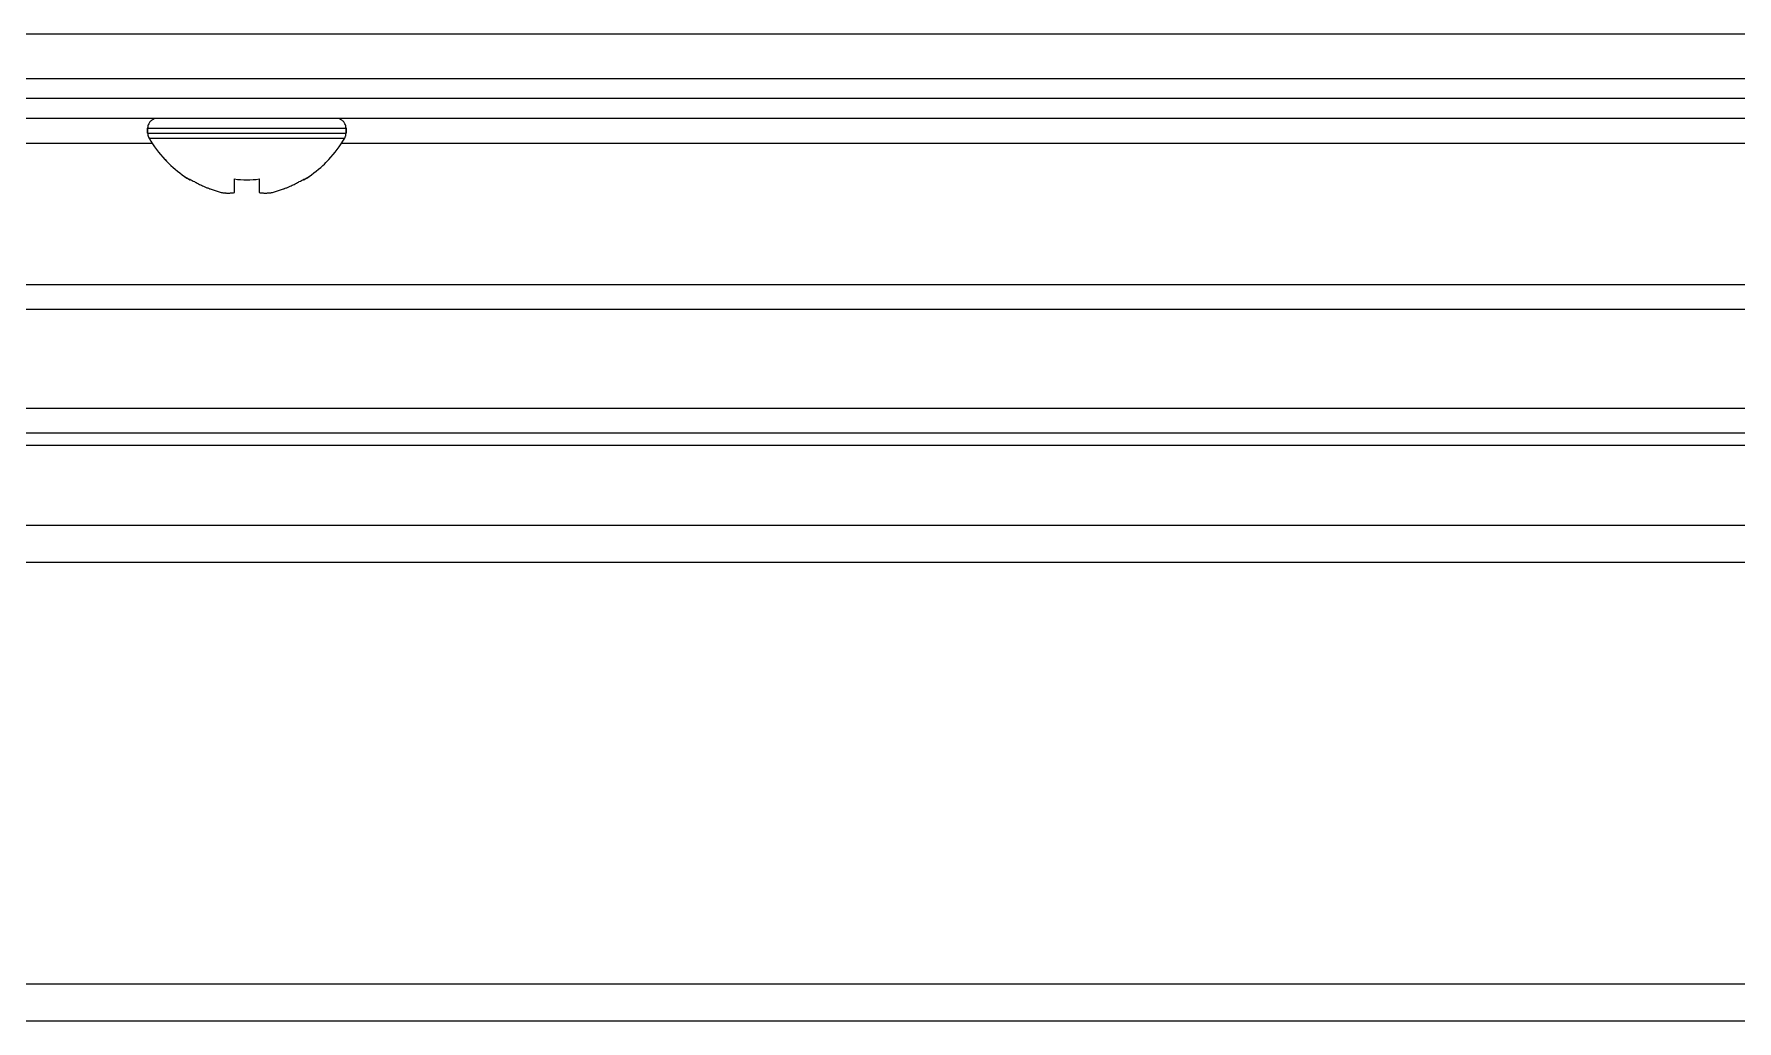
# Model space of a CAD drawing. Header units: millimetres. Extents: x -1584 to 3730, y -1918 to 2655.
# Drawn here: x 317 to 385.6, y -1828.6 to -1788.8 of the extents above; entities that cross this region are included whole.
import ezdxf

# ---------------------------------------------------------------- set-up
doc = ezdxf.new("R2010")
doc.units = ezdxf.units.MM
doc.header["$LTSCALE"] = 65.395
doc.layers.get('0').update_dxf_attribs({"linetype": 'CONTINUOUS'})
doc.layers.add('ASSI', color=7, linetype='CONTINUOUS')
doc.layers.add('GEOM', color=7, linetype='CONTINUOUS')

msp = doc.modelspace()

# ---------------------------------------------------------------- linework, layer by layer
at = {"linetype": 'Continuous'}
for p, q in [((323.259, -1794.637), (323.259, -1794.603)), ((325.059, -1795.154), (325.059, -1794.603)), ((326.059, -1794.603), (326.059, -1795.154)), ((327.859, -1794.603), (327.859, -1794.637)), ((117.868, -1808.558), (876.064, -1808.558)), ((117.868, -1808.558), (876.064, -1808.558)), ((117.959, -1810.058), (875.959, -1810.058)), ((117.959, -1827.058), (875.959, -1827.058)), ((117.959, -1828.558), (875.959, -1828.558))]:
    msp.add_line(p, q, dxfattribs=at)
for centre, radius, start, end in [((325.758, -1790.538), 4.8, 210.30118, 223.1766), ((325.36, -1790.538), 4.8, 316.8234, 329.69882), ((325.758, -1790.538), 4.8, 223.1766, 227.16542), ((325.758, -1790.538), 4.8, 227.16542, 238.37989), ((325.36, -1790.538), 4.8, 301.62011, 312.83458), ((325.36, -1790.538), 4.8, 312.83458, 316.8234), ((325.758, -1790.538), 4.8, 238.37989, 238.62729), ((325.745, -1790.551), 4.755, 238.46592, 241.0313), ((325.743, -1790.555), 4.75, 241.03163, 241.99262), ((325.742, -1790.557), 4.747, 241.99259, 243.31875), ((325.74, -1790.56), 4.744, 243.3188, 244.45978), ((325.739, -1790.564), 4.74, 244.45979, 245.42782), ((325.737, -1790.568), 4.735, 245.4278, 246.68253), ((325.734, -1790.573), 4.73, 246.68262, 247.45262), ((325.732, -1790.58), 4.723, 247.45244, 248.99746), ((325.729, -1790.587), 4.715, 248.99775, 249.4819), ((325.725, -1790.597), 4.704, 249.48126, 251.53441), ((325.559, -1790.838), 3.798, 262.43512, 277.56488), ((325.392, -1790.597), 4.704, 288.46559, 290.51874), ((325.388, -1790.587), 4.715, 290.5181, 291.00225), ((325.386, -1790.58), 4.723, 291.00254, 292.54756), ((325.383, -1790.573), 4.73, 292.54738, 293.31738), ((325.381, -1790.568), 4.735, 293.31747, 294.5722), ((325.379, -1790.564), 4.74, 294.57218, 295.5402), ((325.377, -1790.56), 4.744, 295.54022, 296.6812), ((325.376, -1790.557), 4.747, 296.68125, 298.00741), ((325.374, -1790.555), 4.75, 298.00738, 298.96837), ((325.372, -1790.551), 4.755, 298.9687, 301.53408), ((325.36, -1790.538), 4.8, 301.37271, 301.62011), ((325.719, -1790.616), 4.684, 251.53495, 252.62273), ((325.714, -1790.631), 4.669, 252.62279, 253.60512), ((325.705, -1790.661), 4.637, 253.60363, 255.68242), ((324.813, -1793.164), 2.006, 262.72591, 264.7415), ((324.811, -1793.185), 1.985, 264.74422, 265.39912), ((324.81, -1793.197), 1.973, 265.39843, 266.78331), ((324.809, -1793.209), 1.962, 266.78409, 267.62352), ((324.809, -1793.215), 1.955, 267.62337, 268.84548), ((324.809, -1793.219), 1.951, 268.84587, 269.80052), ((324.809, -1793.219), 1.951, 269.80058, 270.92582), ((324.809, -1793.217), 1.953, 270.92611, 271.99638), ((324.808, -1793.21), 1.96, 271.99641, 273.02279), ((324.808, -1793.2), 1.97, 273.0233, 274.28602), ((324.807, -1793.188), 1.982, 274.28565, 275.13722), ((324.805, -1793.165), 2.005, 275.14015, 277.27441), ((326.313, -1793.165), 2.005, 262.72561, 264.85983), ((326.31, -1793.188), 1.982, 264.86274, 265.71439), ((326.31, -1793.2), 1.97, 265.71404, 266.97664), ((326.309, -1793.211), 1.959, 266.97715, 268.00366), ((326.309, -1793.216), 1.954, 268.00369, 269.07382), ((326.309, -1793.22), 1.95, 269.07411, 270.19949), ((326.309, -1793.219), 1.951, 270.19954, 271.15407), ((326.309, -1793.215), 1.955, 271.15446, 272.37669), ((326.308, -1793.208), 1.962, 272.37652, 273.21587), ((326.308, -1793.198), 1.973, 273.21665, 274.6016), ((326.307, -1793.185), 1.985, 274.6009, 275.25576), ((326.305, -1793.164), 2.006, 275.2585, 277.27409), ((325.412, -1790.661), 4.637, 284.31758, 286.39637), ((325.403, -1790.631), 4.669, 286.39488, 287.37721), ((325.398, -1790.616), 4.684, 287.37727, 288.46505)]:
    msp.add_arc(centre, radius, start, end, dxfattribs=at)
at = {"layer": 'ASSI', "linetype": 'Continuous'}
for p, q in [((321.559, -1792.558), (321.559, -1792.758)), ((321.559, -1792.758), (321.559, -1792.558)), ((321.559, -1792.558), (329.559, -1792.558)), ((321.559, -1792.758), (329.559, -1792.758)), ((321.613, -1792.96), (329.504, -1792.96)), ((329.559, -1792.558), (329.559, -1792.758)), ((329.559, -1792.758), (329.559, -1792.558))]:
    msp.add_line(p, q, dxfattribs=at)
for centre, radius, start, end in [((321.959, -1792.558), 0.4, 124.92822, 145.07178), ((321.959, -1792.558), 0.4, 117.07806, 124.92822), ((321.959, -1792.558), 0.4, 90, 117.07806), ((329.159, -1792.558), 0.4, 62.92194, 90), ((329.159, -1792.558), 0.4, 55.07178, 62.92194), ((329.159, -1792.558), 0.4, 34.92822, 55.07178), ((321.959, -1792.558), 0.4, 152.92194, 180), ((321.959, -1792.758), 0.4, 180, 193.47593), ((321.959, -1792.758), 0.4, 180, 193.45845), ((321.959, -1792.758), 0.4, 193.45845, 196.84274), ((321.959, -1792.758), 0.4, 193.47593, 196.82525), ((321.959, -1792.758), 0.4, 196.82525, 210.30118), ((321.959, -1792.758), 0.4, 196.84274, 210.30118), ((321.959, -1792.558), 0.4, 145.07178, 152.92194), ((325.758, -1790.538), 4.8, 210.30118, 223.19273), ((325.36, -1790.538), 4.8, 316.80727, 329.69882), ((329.159, -1792.558), 0.4, 27.07806, 34.92822), ((329.159, -1792.758), 0.4, 329.69882, 343.17475), ((329.159, -1792.758), 0.4, 329.69882, 343.15726), ((329.159, -1792.558), 0.4, 0, 27.07806), ((329.159, -1792.758), 0.4, 343.15726, 346.54155), ((329.159, -1792.758), 0.4, 343.17475, 346.52407), ((329.159, -1792.758), 0.4, 346.52407, 360), ((329.159, -1792.758), 0.4, 346.54155, 360), ((325.758, -1790.538), 4.8, 223.19273, 227.15109), ((325.758, -1790.538), 4.8, 227.15109, 238.40293), ((325.36, -1790.538), 4.8, 301.59707, 312.84891), ((325.36, -1790.538), 4.8, 312.84891, 316.80727), ((325.758, -1790.538), 4.8, 238.40293, 238.62729), ((325.36, -1790.538), 4.8, 301.37271, 301.59707)]:
    msp.add_arc(centre, radius, start, end, dxfattribs=at)
at = {"layer": 'GEOM', "linetype": 'Continuous'}
for p, q in [((924.059, -1788.758), (105.259, -1788.758)), ((924.059, -1790.558), (105.259, -1790.558)), ((815.559, -1791.358), (175.559, -1791.358)), ((815.559, -1791.358), (175.559, -1791.358)), ((815.559, -1791.358), (175.559, -1791.358)), ((840.901, -1792.158), (134.359, -1792.158)), ((159.504, -1793.158), (321.613, -1793.158)), ((321.613, -1793.158), (321.765, -1793.158)), ((329.353, -1793.158), (329.504, -1793.158)), ((329.504, -1793.158), (491.613, -1793.158)), ((172.459, -1798.858), (838.497, -1798.858)), ((172.459, -1798.858), (838.497, -1798.858)), ((172.459, -1799.858), (838.497, -1799.858)), ((838.497, -1803.858), (172.459, -1803.858)), ((838.497, -1804.858), (172.459, -1804.858)), ((838.497, -1804.858), (172.459, -1804.858)), ((838.497, -1805.358), (172.459, -1805.358))]:
    msp.add_line(p, q, dxfattribs=at)

doc.saveas('drawing.dxf')
